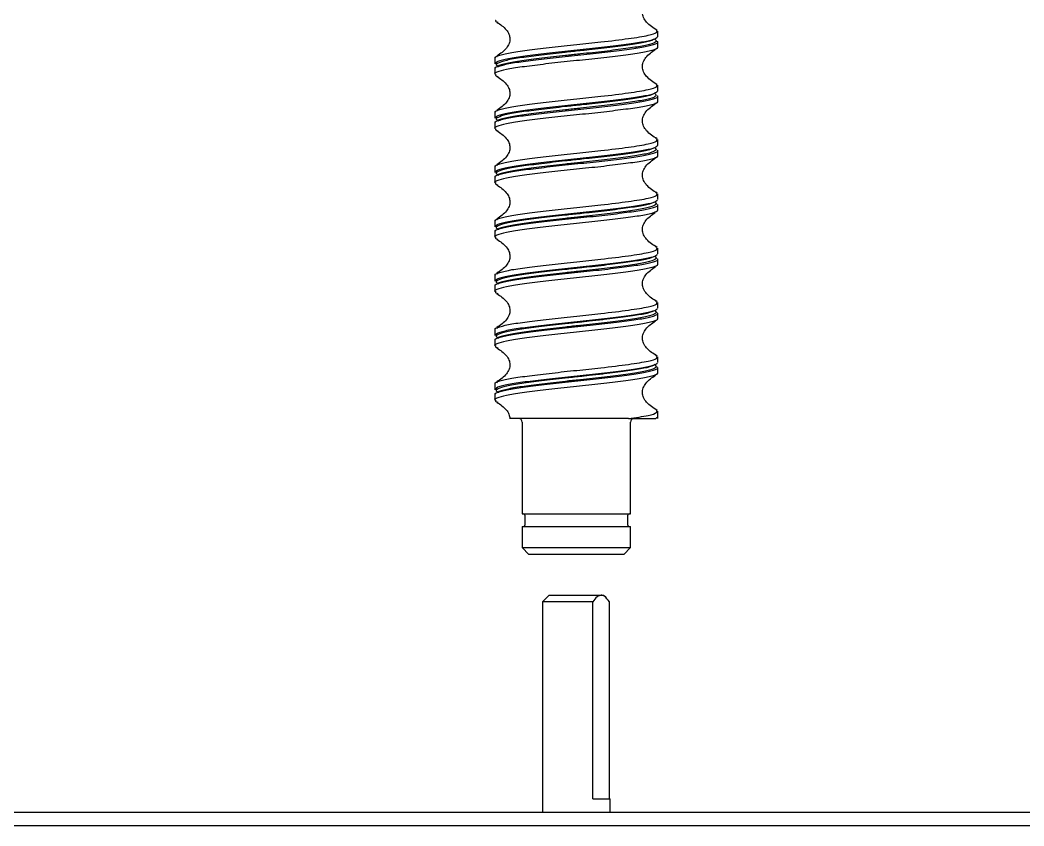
# Model space of a CAD drawing. Header units: millimetres. Extents: x -300 to 1184, y 5 to 1469.
# Drawn here: x 333.6 to 382.93, y 526.24 to 565.81 of the extents above; entities that cross this region are included whole.
import ezdxf

# ---------------------------------------------------------------- set-up
doc = ezdxf.new("R2010")
doc.units = ezdxf.units.MM

msp = doc.modelspace()

# ---------------------------------------------------------------- linework, layer by layer
at = {"color": 7, "linetype": 'Continuous', "lineweight": 25}
for p, q in [((364.804, 565.381), (364.864, 565.329)), ((364.937, 564.993), (364.937, 565.273)), ((362.24, 564.428), (361.569, 564.351)), ((364.837, 564.844), (364.83, 564.818)), ((364.937, 564.484), (364.937, 564.753)), ((356.937, 563.941), (356.937, 563.659)), ((357.04, 564.052), (357.018, 563.995)), ((356.937, 563.419), (356.937, 563.151)), ((364.804, 562.714), (364.864, 562.662)), ((364.937, 562.326), (364.937, 562.607)), ((364.837, 562.177), (364.83, 562.151)), ((364.937, 561.817), (364.937, 562.086)), ((362.24, 561.762), (361.569, 561.685)), ((356.937, 561.274), (356.937, 560.992)), ((357.04, 561.385), (357.018, 561.329)), ((356.937, 560.752), (356.937, 560.484)), ((364.804, 560.047), (364.864, 559.996)), ((364.937, 559.659), (364.937, 559.94)), ((364.837, 559.51), (364.83, 559.484)), ((362.24, 559.095), (361.569, 559.018)), ((364.937, 559.151), (364.937, 559.42)), ((356.937, 558.607), (356.937, 558.325)), ((357.04, 558.718), (357.018, 558.662)), ((356.937, 558.086), (356.937, 557.817)), ((364.804, 557.381), (364.864, 557.329)), ((364.937, 556.993), (364.937, 557.273)), ((364.837, 556.844), (364.83, 556.818)), ((364.937, 556.484), (364.937, 556.753)), ((357.04, 556.052), (357.018, 555.995)), ((362.24, 556.428), (361.569, 556.351)), ((356.937, 555.941), (356.937, 555.659)), ((356.937, 555.419), (356.937, 555.151)), ((364.804, 554.714), (364.864, 554.662)), ((364.937, 554.326), (364.937, 554.607)), ((364.837, 554.177), (364.83, 554.151)), ((364.937, 553.817), (364.937, 554.086)), ((362.24, 553.762), (361.569, 553.685)), ((356.937, 553.274), (356.937, 552.992)), ((357.04, 553.385), (357.018, 553.329)), ((356.937, 552.752), (356.937, 552.484)), ((364.804, 552.047), (364.864, 551.996)), ((364.937, 551.659), (364.937, 551.94)), ((362.24, 551.095), (361.569, 551.018)), ((364.837, 551.51), (364.83, 551.484)), ((364.937, 551.151), (364.937, 551.42)), ((356.937, 550.607), (356.937, 550.325)), ((357.04, 550.718), (357.018, 550.662)), ((356.937, 550.086), (356.937, 549.817)), ((364.804, 549.381), (364.864, 549.329)), ((364.937, 548.993), (364.937, 549.273)), ((364.837, 548.844), (364.83, 548.818)), ((364.937, 548.484), (364.937, 548.753)), ((362.24, 548.429), (361.569, 548.351)), ((356.937, 547.941), (356.937, 547.659)), ((357.04, 548.052), (357.018, 547.995)), ((356.937, 547.419), (356.937, 547.151)), ((364.804, 546.714), (364.864, 546.662)), ((363.492, 546.236), (364.847, 546.236)), ((364.887, 546.285), (364.847, 546.236)), ((364.883, 546.28), (364.93, 546.303)), ((364.937, 546.236), (364.937, 546.607)), ((358.27, 546.069), (358.27, 541.569)), ((363.603, 541.569), (363.603, 546.069)), ((358.27, 541.569), (363.603, 541.569)), ((358.403, 541.502), (358.403, 541.002)), ((363.47, 541.002), (363.47, 541.502)), ((358.27, 540.936), (358.27, 539.902)), ((358.27, 540.936), (363.603, 540.936)), ((363.603, 539.902), (363.603, 540.936)), ((358.27, 539.902), (358.603, 539.569)), ((358.27, 539.902), (363.603, 539.902)), ((363.27, 539.569), (363.603, 539.902)), ((363.27, 539.569), (358.603, 539.569)), ((359.603, 537.569), (359.27, 537.236)), ((359.603, 537.569), (362.151, 537.569)), ((362.151, 537.569), (362.27, 537.569)), ((362.411, 537.428), (362.27, 537.569)), ((359.27, 537.236), (359.27, 526.902)), ((361.738, 537.236), (359.27, 537.236)), ((361.738, 527.569), (361.738, 537.236)), ((362.564, 527.569), (362.564, 537.236)), ((361.738, 527.569), (362.603, 527.569)), ((362.603, 526.902), (362.603, 527.569)), ((429.39, 526.902), (292.724, 526.902)), ((499.057, 526.236), (223.057, 526.236))]:
    msp.add_line(p, q, dxfattribs=at)
for centre, radius, start, end in [((358.103, 546.069), 0.167, 0, 90), ((363.77, 546.069), 0.167, 90, 180), ((358.337, 541.502), 0.0667, 0, 90), ((363.537, 541.502), 0.0667, 90, 180), ((358.337, 541.002), 0.0667, 270, 0), ((363.537, 541.002), 0.0667, 180, 270)]:
    msp.add_arc(centre, radius, start, end, dxfattribs=at)
for points, knots in [([(364.906, 565.31), (364.717, 565.428), (364.45, 565.595), (364.231, 565.925), (364.169, 566.173), (364.213, 566.422), (364.406, 566.751), (364.654, 566.918), (364.829, 567.036)], [0, 0, 0, 0, 0.2783506, 0.3942752, 0.4999728, 0.6056679, 0.7215927, 1, 1, 1, 1]), ([(356.991, 565.803), (356.981, 565.798), (356.928, 565.767), (357.009, 565.735), (357.076, 565.709)], [0, 0, 0, 0, 0.172985, 1, 1, 1, 1]), ([(357.034, 565.708), (357.201, 565.597), (357.439, 565.439), (357.635, 565.128), (357.688, 564.89), (357.643, 564.65), (357.45, 564.326), (357.205, 564.162), (357.032, 564.047)], [0, 0, 0, 0, 0.273011, 0.389183, 0.496395, 0.603602, 0.720287, 1, 1, 1, 1]), ([(356.959, 563.941), (356.952, 563.947), (356.894, 563.996), (357.142, 564.085), (357.708, 564.222), (358.612, 564.345), (359.721, 564.478), (360.946, 564.61), (362.272, 564.744), (363.561, 564.906), (364.48, 565.05), (364.927, 565.189), (364.907, 565.264), (364.899, 565.297)], [0, 0, 0, 0, 0.013652, 0.108666, 0.205466, 0.300109, 0.396402, 0.49258, 0.5873, 0.707927, 0.829084, 0.925888, 1, 1, 1, 1]), ([(364.902, 564.969), (364.892, 564.947), (364.863, 564.885), (364.489, 564.776), (363.777, 564.656), (362.768, 564.523), (361.591, 564.391), (360.35, 564.267), (359.17, 564.13), (358.146, 564.006), (357.396, 563.875), (356.975, 563.756), (356.977, 563.686), (356.977, 563.659)], [0, 0, 0, 0, 0.0507527, 0.1417399, 0.2397321, 0.339504, 0.4390612, 0.5371977, 0.6374673, 0.7356933, 0.835134, 0.9349956, 1, 1, 1, 1]), ([(364.806, 564.89), (364.704, 564.839), (364.511, 564.744), (363.725, 564.616), (362.744, 564.483), (361.81, 564.376), (361.243, 564.316), (361.079, 564.299)], [0, 0, 0, 0, 0.248224, 0.46621, 0.688159, 0.90963, 1, 1, 1, 1]), ([(364.902, 564.484), (364.912, 564.473), (364.964, 564.42), (364.684, 564.319), (364.072, 564.188), (363.138, 564.064), (362.013, 563.927), (360.78, 563.803), (359.564, 563.671), (358.479, 563.537), (357.608, 563.415), (357.094, 563.277), (356.876, 563.195), (356.938, 563.151), (356.938, 563.151)], [0, 0, 0, 0, 0.024544, 0.122637, 0.220352, 0.316835, 0.415344, 0.511772, 0.609561, 0.707597, 0.803858, 0.902335, 0.999085, 1, 1, 1, 1]), ([(356.965, 563.419), (356.956, 563.427), (356.9, 563.478), (357.159, 563.569), (357.742, 563.706), (358.658, 563.829), (359.774, 563.962), (361.001, 564.095), (362.225, 564.218), (363.32, 564.355), (364.212, 564.479), (364.748, 564.61), (365.004, 564.704), (364.926, 564.75), (364.921, 564.753)], [0, 0, 0, 0, 0.0182477, 0.1149299, 0.2134275, 0.3097322, 0.4077166, 0.5055834, 0.6019673, 0.700482, 0.7970363, 0.8946829, 0.9928363, 1, 1, 1, 1]), ([(364.816, 564.851), (364.82, 564.848), (364.904, 564.804), (364.847, 564.718), (364.466, 564.581), (363.737, 564.458), (362.755, 564.325), (361.602, 564.193), (360.384, 564.069), (359.226, 563.932), (358.214, 563.808), (357.484, 563.676), (357.098, 563.575), (357.083, 563.523), (357.08, 563.513)], [0, 0, 0, 0, 0.005496, 0.101862, 0.199973, 0.295879, 0.393531, 0.49097, 0.587019, 0.685158, 0.781294, 0.87862, 0.976358, 1, 1, 1, 1]), ([(364.888, 564.43), (364.891, 564.427), (364.908, 564.409), (364.847, 564.39), (364.797, 564.374)], [0, 0, 0, 0, 0.1675637, 1, 1, 1, 1]), ([(361.118, 564.303), (360.873, 564.278), (360.223, 564.21), (359.209, 564.09), (358.208, 563.966), (357.454, 563.834), (357.052, 563.7), (356.945, 563.607), (357.091, 563.549), (357.126, 563.536)], [0, 0, 0, 0, 0.103485, 0.274339, 0.441707, 0.611147, 0.781304, 0.94819, 1, 1, 1, 1]), ([(361.099, 564.142), (360.865, 564.117), (360.226, 564.05), (359.222, 563.932), (358.209, 563.808), (357.476, 563.676), (357.086, 563.574), (357.073, 563.519), (357.07, 563.507)], [0, 0, 0, 0, 0.119372, 0.32656, 0.529523, 0.734999, 0.941339, 1, 1, 1, 1]), ([(364.906, 562.643), (364.717, 562.761), (364.45, 562.928), (364.231, 563.258), (364.169, 563.507), (364.213, 563.755), (364.406, 564.085), (364.654, 564.252), (364.829, 564.369)], [0, 0, 0, 0, 0.2783506, 0.3942752, 0.4999728, 0.6056679, 0.7215927, 1, 1, 1, 1]), ([(357.034, 563.594), (357.028, 563.588), (357.012, 563.572), (357.065, 563.555), (357.098, 563.544)], [0, 0, 0, 0, 0.368276, 1, 1, 1, 1]), ([(356.991, 563.137), (356.981, 563.131), (356.928, 563.1), (357.009, 563.068), (357.076, 563.042)], [0, 0, 0, 0, 0.172985, 1, 1, 1, 1]), ([(357.034, 563.042), (357.201, 562.931), (357.439, 562.773), (357.635, 562.461), (357.688, 562.224), (357.643, 561.983), (357.45, 561.659), (357.205, 561.496), (357.032, 561.38)], [0, 0, 0, 0, 0.273015, 0.389187, 0.496399, 0.603606, 0.720291, 1, 1, 1, 1]), ([(356.959, 561.274), (356.952, 561.28), (356.894, 561.33), (357.142, 561.418), (357.708, 561.555), (358.612, 561.678), (359.721, 561.811), (360.946, 561.944), (362.272, 562.078), (363.561, 562.239), (364.48, 562.384), (364.927, 562.523), (364.907, 562.598), (364.899, 562.63)], [0, 0, 0, 0, 0.013652, 0.108666, 0.205466, 0.300109, 0.396402, 0.49258, 0.5873, 0.707927, 0.829084, 0.925888, 1, 1, 1, 1]), ([(356.965, 560.752), (356.956, 560.761), (356.9, 560.812), (357.159, 560.902), (357.742, 561.039), (358.658, 561.162), (359.774, 561.295), (361.001, 561.428), (362.225, 561.551), (363.32, 561.688), (364.212, 561.813), (364.748, 561.944), (365.004, 562.037), (364.926, 562.083), (364.921, 562.086)], [0, 0, 0, 0, 0.018248, 0.11493, 0.213427, 0.309732, 0.407717, 0.505583, 0.601967, 0.700482, 0.797036, 0.894683, 0.992837, 1, 1, 1, 1]), ([(364.902, 562.302), (364.892, 562.28), (364.863, 562.219), (364.489, 562.109), (363.777, 561.99), (362.768, 561.856), (361.591, 561.724), (360.35, 561.601), (359.17, 561.464), (358.146, 561.339), (357.396, 561.208), (356.975, 561.089), (356.977, 561.02), (356.977, 560.992)], [0, 0, 0, 0, 0.0507525, 0.14174, 0.239732, 0.339504, 0.439061, 0.5371977, 0.6374673, 0.7356931, 0.835134, 0.9349956, 1, 1, 1, 1]), ([(364.829, 562.177), (364.844, 562.135), (364.874, 562.051), (364.458, 561.914), (363.739, 561.791), (362.754, 561.658), (361.602, 561.526), (360.384, 561.402), (359.226, 561.265), (358.214, 561.141), (357.484, 561.01), (357.098, 560.909), (357.083, 560.856), (357.08, 560.846)], [0, 0, 0, 0, 0.096899, 0.195552, 0.291988, 0.390179, 0.488157, 0.584736, 0.683418, 0.780085, 0.877949, 0.976227, 1, 1, 1, 1]), ([(364.83, 562.232), (364.723, 562.178), (364.526, 562.08), (363.725, 561.949), (362.744, 561.816), (361.81, 561.709), (361.243, 561.65), (361.079, 561.632)], [0, 0, 0, 0, 0.259239, 0.474031, 0.692728, 0.910954, 1, 1, 1, 1]), ([(364.902, 561.817), (364.912, 561.807), (364.964, 561.754), (364.684, 561.653), (364.072, 561.521), (363.138, 561.397), (362.013, 561.26), (360.78, 561.136), (359.564, 561.004), (358.479, 560.871), (357.608, 560.748), (357.094, 560.611), (356.876, 560.527), (356.938, 560.484), (356.938, 560.484)], [0, 0, 0, 0, 0.024544, 0.122637, 0.220352, 0.316835, 0.415345, 0.511772, 0.609561, 0.707597, 0.803858, 0.902335, 0.999085, 1, 1, 1, 1]), ([(361.118, 561.637), (360.873, 561.611), (360.223, 561.543), (359.209, 561.423), (358.208, 561.299), (357.454, 561.168), (357.052, 561.033), (356.945, 560.94), (357.091, 560.883), (357.126, 560.869)], [0, 0, 0, 0, 0.103485, 0.274339, 0.441707, 0.611147, 0.781304, 0.94819, 1, 1, 1, 1]), ([(361.099, 561.475), (360.865, 561.451), (360.226, 561.384), (359.222, 561.265), (358.209, 561.141), (357.476, 561.01), (357.086, 560.907), (357.073, 560.853), (357.07, 560.841)], [0, 0, 0, 0, 0.119372, 0.32656, 0.529524, 0.734998, 0.941339, 1, 1, 1, 1]), ([(364.906, 559.977), (364.717, 560.095), (364.45, 560.262), (364.231, 560.591), (364.169, 560.84), (364.213, 561.089), (364.406, 561.418), (364.654, 561.585), (364.829, 561.703)], [0, 0, 0, 0, 0.278355, 0.394273, 0.499971, 0.605666, 0.721598, 1, 1, 1, 1]), ([(364.888, 561.763), (364.891, 561.76), (364.908, 561.742), (364.847, 561.723), (364.797, 561.708)], [0, 0, 0, 0, 0.16756, 1, 1, 1, 1]), ([(357.034, 560.927), (357.028, 560.921), (357.012, 560.905), (357.065, 560.888), (357.098, 560.877)], [0, 0, 0, 0, 0.368276, 1, 1, 1, 1]), ([(356.991, 560.47), (356.981, 560.464), (356.928, 560.433), (357.009, 560.402), (357.076, 560.375)], [0, 0, 0, 0, 0.172985, 1, 1, 1, 1]), ([(356.959, 558.607), (356.952, 558.614), (356.894, 558.663), (357.142, 558.751), (357.708, 558.888), (358.612, 559.011), (359.721, 559.145), (360.946, 559.277), (362.272, 559.411), (363.561, 559.573), (364.48, 559.717), (364.927, 559.856), (364.907, 559.931), (364.899, 559.964)], [0, 0, 0, 0, 0.013651, 0.108666, 0.205466, 0.300109, 0.396402, 0.49258, 0.5873, 0.707927, 0.829084, 0.925888, 1, 1, 1, 1]), ([(357.034, 560.375), (357.201, 560.264), (357.439, 560.106), (357.635, 559.795), (357.688, 559.557), (357.643, 559.316), (357.45, 558.993), (357.205, 558.829), (357.032, 558.714)], [0, 0, 0, 0, 0.273014, 0.389182, 0.4964, 0.603606, 0.720291, 1, 1, 1, 1]), ([(364.902, 559.635), (364.892, 559.613), (364.863, 559.552), (364.489, 559.442), (363.777, 559.323), (362.768, 559.19), (361.591, 559.058), (360.35, 558.934), (359.17, 558.797), (358.146, 558.673), (357.396, 558.541), (356.975, 558.423), (356.977, 558.353), (356.977, 558.325)], [0, 0, 0, 0, 0.050753, 0.14174, 0.239732, 0.339504, 0.439061, 0.537198, 0.637467, 0.735693, 0.835134, 0.934996, 1, 1, 1, 1]), ([(364.816, 559.518), (364.82, 559.515), (364.904, 559.471), (364.847, 559.384), (364.466, 559.248), (363.737, 559.125), (362.755, 558.991), (361.602, 558.859), (360.384, 558.736), (359.226, 558.599), (358.214, 558.474), (357.484, 558.343), (357.098, 558.242), (357.083, 558.19), (357.08, 558.179)], [0, 0, 0, 0, 0.0054961, 0.1018622, 0.1999729, 0.295879, 0.3935305, 0.4909697, 0.5870186, 0.6851575, 0.7812934, 0.8786194, 0.9763578, 1, 1, 1, 1]), ([(364.806, 559.556), (364.704, 559.506), (364.511, 559.411), (363.725, 559.282), (362.744, 559.149), (361.81, 559.043), (361.243, 558.983), (361.079, 558.966)], [0, 0, 0, 0, 0.248225, 0.46621, 0.688159, 0.90963, 1, 1, 1, 1]), ([(364.902, 559.151), (364.912, 559.14), (364.964, 559.087), (364.684, 558.986), (364.072, 558.854), (363.138, 558.73), (362.013, 558.593), (360.78, 558.47), (359.564, 558.338), (358.479, 558.204), (357.608, 558.081), (357.094, 557.944), (356.876, 557.861), (356.938, 557.818), (356.938, 557.817)], [0, 0, 0, 0, 0.024544, 0.122637, 0.220352, 0.316835, 0.415345, 0.511772, 0.609561, 0.707597, 0.803858, 0.902335, 0.999085, 1, 1, 1, 1]), ([(356.965, 558.086), (356.956, 558.094), (356.9, 558.145), (357.159, 558.236), (357.742, 558.373), (358.658, 558.496), (359.774, 558.629), (361.001, 558.761), (362.225, 558.885), (363.32, 559.022), (364.212, 559.146), (364.748, 559.277), (365.004, 559.37), (364.926, 559.416), (364.921, 559.42)], [0, 0, 0, 0, 0.018248, 0.11493, 0.213428, 0.309732, 0.407717, 0.505583, 0.601967, 0.700482, 0.797036, 0.894683, 0.992836, 1, 1, 1, 1]), ([(361.118, 558.97), (360.873, 558.944), (360.223, 558.876), (359.209, 558.756), (358.208, 558.632), (357.454, 558.501), (357.052, 558.367), (356.945, 558.273), (357.091, 558.216), (357.126, 558.202)], [0, 0, 0, 0, 0.103485, 0.274339, 0.441707, 0.611147, 0.781304, 0.948189, 1, 1, 1, 1]), ([(364.906, 557.31), (364.717, 557.428), (364.45, 557.595), (364.231, 557.925), (364.169, 558.173), (364.213, 558.422), (364.406, 558.751), (364.654, 558.918), (364.829, 559.036)], [0, 0, 0, 0, 0.278352, 0.394277, 0.499976, 0.605664, 0.721596, 1, 1, 1, 1]), ([(364.888, 559.096), (364.891, 559.093), (364.908, 559.075), (364.847, 559.057), (364.797, 559.041)], [0, 0, 0, 0, 0.1675637, 1, 1, 1, 1]), ([(361.099, 558.808), (360.865, 558.784), (360.226, 558.717), (359.222, 558.599), (358.209, 558.474), (357.476, 558.343), (357.086, 558.24), (357.073, 558.186), (357.07, 558.174)], [0, 0, 0, 0, 0.119372, 0.32656, 0.529523, 0.734998, 0.941339, 1, 1, 1, 1]), ([(357.034, 558.261), (357.028, 558.255), (357.012, 558.239), (357.065, 558.222), (357.098, 558.211)], [0, 0, 0, 0, 0.368274, 1, 1, 1, 1]), ([(356.991, 557.803), (356.981, 557.798), (356.928, 557.767), (357.009, 557.735), (357.076, 557.709)], [0, 0, 0, 0, 0.172985, 1, 1, 1, 1]), ([(357.034, 557.708), (357.201, 557.597), (357.439, 557.439), (357.635, 557.128), (357.688, 556.89), (357.643, 556.65), (357.45, 556.326), (357.205, 556.162), (357.032, 556.047)], [0, 0, 0, 0, 0.273015, 0.389182, 0.496401, 0.603601, 0.720287, 1, 1, 1, 1]), ([(356.959, 555.941), (356.952, 555.947), (356.894, 555.996), (357.142, 556.085), (357.708, 556.222), (358.612, 556.345), (359.721, 556.478), (360.946, 556.61), (362.272, 556.744), (363.561, 556.906), (364.48, 557.05), (364.927, 557.189), (364.907, 557.264), (364.899, 557.297)], [0, 0, 0, 0, 0.013651, 0.108666, 0.205466, 0.300109, 0.396402, 0.49258, 0.5873, 0.707927, 0.829084, 0.925888, 1, 1, 1, 1]), ([(364.902, 556.484), (364.912, 556.473), (364.964, 556.42), (364.684, 556.319), (364.072, 556.188), (363.138, 556.064), (362.013, 555.927), (360.78, 555.803), (359.564, 555.671), (358.479, 555.537), (357.608, 555.415), (357.094, 555.278), (356.876, 555.194), (356.938, 555.151), (356.938, 555.151)], [0, 0, 0, 0, 0.024544, 0.122637, 0.220352, 0.316835, 0.415345, 0.511772, 0.609561, 0.707597, 0.803858, 0.902335, 0.999085, 1, 1, 1, 1]), ([(356.965, 555.419), (356.956, 555.427), (356.9, 555.478), (357.159, 555.569), (357.742, 555.706), (358.658, 555.829), (359.774, 555.962), (361.001, 556.095), (362.225, 556.218), (363.32, 556.355), (364.212, 556.479), (364.748, 556.61), (365.004, 556.704), (364.926, 556.75), (364.921, 556.753)], [0, 0, 0, 0, 0.018248, 0.11493, 0.213427, 0.309732, 0.407716, 0.505583, 0.601967, 0.700482, 0.797036, 0.894683, 0.992836, 1, 1, 1, 1]), ([(364.902, 556.969), (364.892, 556.947), (364.863, 556.885), (364.489, 556.775), (363.777, 556.656), (362.768, 556.523), (361.591, 556.391), (360.35, 556.267), (359.17, 556.13), (358.146, 556.006), (357.396, 555.875), (356.975, 555.756), (356.977, 555.686), (356.977, 555.659)], [0, 0, 0, 0, 0.050753, 0.14174, 0.239732, 0.339504, 0.439061, 0.537198, 0.637467, 0.735693, 0.835134, 0.934996, 1, 1, 1, 1]), ([(364.816, 556.851), (364.82, 556.848), (364.904, 556.804), (364.847, 556.718), (364.466, 556.581), (363.737, 556.458), (362.755, 556.325), (361.602, 556.193), (360.384, 556.069), (359.226, 555.932), (358.214, 555.808), (357.484, 555.676), (357.098, 555.575), (357.083, 555.523), (357.08, 555.513)], [0, 0, 0, 0, 0.005496, 0.101862, 0.199973, 0.295879, 0.393531, 0.49097, 0.587019, 0.685158, 0.781294, 0.87862, 0.976358, 1, 1, 1, 1]), ([(364.806, 556.89), (364.704, 556.839), (364.511, 556.744), (363.725, 556.616), (362.744, 556.483), (361.81, 556.376), (361.243, 556.316), (361.079, 556.299)], [0, 0, 0, 0, 0.248224, 0.46621, 0.688159, 0.90963, 1, 1, 1, 1]), ([(361.118, 556.303), (360.873, 556.278), (360.223, 556.21), (359.209, 556.09), (358.208, 555.966), (357.454, 555.834), (357.052, 555.7), (356.945, 555.607), (357.091, 555.549), (357.126, 555.536)], [0, 0, 0, 0, 0.103485, 0.274339, 0.441707, 0.611147, 0.781304, 0.94819, 1, 1, 1, 1]), ([(361.099, 556.142), (360.865, 556.117), (360.226, 556.05), (359.222, 555.932), (358.209, 555.808), (357.476, 555.676), (357.086, 555.574), (357.073, 555.519), (357.07, 555.507)], [0, 0, 0, 0, 0.119372, 0.32656, 0.529523, 0.734998, 0.941339, 1, 1, 1, 1]), ([(364.906, 554.643), (364.717, 554.761), (364.45, 554.928), (364.231, 555.258), (364.169, 555.507), (364.213, 555.755), (364.406, 556.085), (364.654, 556.252), (364.829, 556.369)], [0, 0, 0, 0, 0.2783506, 0.3942752, 0.4999728, 0.6056679, 0.7215927, 1, 1, 1, 1]), ([(364.888, 556.43), (364.891, 556.427), (364.908, 556.409), (364.847, 556.39), (364.797, 556.374)], [0, 0, 0, 0, 0.1675637, 1, 1, 1, 1]), ([(357.034, 555.594), (357.028, 555.588), (357.012, 555.572), (357.065, 555.555), (357.098, 555.544)], [0, 0, 0, 0, 0.368276, 1, 1, 1, 1]), ([(356.991, 555.137), (356.981, 555.131), (356.928, 555.1), (357.009, 555.068), (357.076, 555.042)], [0, 0, 0, 0, 0.172985, 1, 1, 1, 1]), ([(357.034, 555.042), (357.201, 554.931), (357.439, 554.773), (357.635, 554.461), (357.688, 554.224), (357.643, 553.983), (357.45, 553.659), (357.205, 553.496), (357.032, 553.38)], [0, 0, 0, 0, 0.273012, 0.389185, 0.496397, 0.603604, 0.72029, 1, 1, 1, 1]), ([(356.959, 553.274), (356.952, 553.28), (356.894, 553.33), (357.142, 553.418), (357.708, 553.555), (358.612, 553.678), (359.721, 553.811), (360.946, 553.944), (362.272, 554.078), (363.561, 554.239), (364.48, 554.384), (364.927, 554.523), (364.907, 554.598), (364.899, 554.63)], [0, 0, 0, 0, 0.013652, 0.108666, 0.205466, 0.300109, 0.396402, 0.49258, 0.5873, 0.707927, 0.829084, 0.925888, 1, 1, 1, 1]), ([(356.965, 552.752), (356.956, 552.761), (356.9, 552.812), (357.159, 552.902), (357.742, 553.039), (358.658, 553.162), (359.774, 553.295), (361.001, 553.428), (362.225, 553.551), (363.32, 553.688), (364.212, 553.813), (364.748, 553.944), (365.004, 554.037), (364.926, 554.083), (364.921, 554.086)], [0, 0, 0, 0, 0.0182477, 0.1149299, 0.2134275, 0.3097322, 0.4077166, 0.5055834, 0.6019673, 0.700482, 0.7970363, 0.8946829, 0.9928363, 1, 1, 1, 1]), ([(364.902, 554.302), (364.892, 554.28), (364.863, 554.219), (364.489, 554.109), (363.777, 553.99), (362.768, 553.856), (361.591, 553.724), (360.35, 553.601), (359.17, 553.464), (358.146, 553.339), (357.396, 553.208), (356.975, 553.089), (356.977, 553.02), (356.977, 552.992)], [0, 0, 0, 0, 0.0507527, 0.1417399, 0.2397321, 0.339504, 0.4390612, 0.5371977, 0.6374673, 0.7356931, 0.835134, 0.9349956, 1, 1, 1, 1]), ([(364.816, 554.184), (364.82, 554.182), (364.904, 554.137), (364.847, 554.051), (364.466, 553.914), (363.737, 553.791), (362.755, 553.658), (361.602, 553.526), (360.384, 553.402), (359.226, 553.265), (358.214, 553.141), (357.484, 553.01), (357.098, 552.909), (357.083, 552.856), (357.08, 552.846)], [0, 0, 0, 0, 0.005496, 0.101862, 0.199973, 0.295879, 0.393531, 0.49097, 0.587019, 0.685158, 0.781294, 0.87862, 0.976358, 1, 1, 1, 1]), ([(364.806, 554.223), (364.704, 554.172), (364.511, 554.077), (363.725, 553.949), (362.744, 553.816), (361.81, 553.709), (361.243, 553.65), (361.079, 553.632)], [0, 0, 0, 0, 0.248224, 0.46621, 0.688159, 0.90963, 1, 1, 1, 1]), ([(364.902, 553.817), (364.912, 553.807), (364.964, 553.754), (364.684, 553.653), (364.072, 553.521), (363.138, 553.397), (362.013, 553.26), (360.78, 553.136), (359.564, 553.004), (358.479, 552.871), (357.608, 552.748), (357.094, 552.611), (356.876, 552.528), (356.938, 552.484), (356.938, 552.484)], [0, 0, 0, 0, 0.024544, 0.122637, 0.220352, 0.316835, 0.415345, 0.511772, 0.609561, 0.707597, 0.803858, 0.902335, 0.999085, 1, 1, 1, 1]), ([(361.118, 553.637), (360.873, 553.611), (360.223, 553.543), (359.209, 553.423), (358.208, 553.299), (357.454, 553.168), (357.052, 553.033), (356.945, 552.94), (357.091, 552.883), (357.126, 552.869)], [0, 0, 0, 0, 0.103485, 0.274339, 0.441707, 0.611147, 0.781304, 0.94819, 1, 1, 1, 1]), ([(364.906, 551.977), (364.717, 552.095), (364.45, 552.262), (364.231, 552.591), (364.169, 552.84), (364.213, 553.089), (364.406, 553.418), (364.654, 553.585), (364.829, 553.703)], [0, 0, 0, 0, 0.278356, 0.394274, 0.499972, 0.605667, 0.721592, 1, 1, 1, 1]), ([(364.888, 553.763), (364.891, 553.76), (364.908, 553.742), (364.847, 553.723), (364.797, 553.708)], [0, 0, 0, 0, 0.167564, 1, 1, 1, 1]), ([(361.099, 553.475), (360.865, 553.451), (360.226, 553.384), (359.222, 553.265), (358.209, 553.141), (357.476, 553.01), (357.086, 552.907), (357.073, 552.853), (357.07, 552.841)], [0, 0, 0, 0, 0.119372, 0.32656, 0.529524, 0.734999, 0.941339, 1, 1, 1, 1]), ([(357.034, 552.927), (357.028, 552.921), (357.012, 552.905), (357.065, 552.888), (357.098, 552.877)], [0, 0, 0, 0, 0.368276, 1, 1, 1, 1]), ([(356.991, 552.47), (356.981, 552.464), (356.928, 552.433), (357.009, 552.402), (357.076, 552.375)], [0, 0, 0, 0, 0.172985, 1, 1, 1, 1]), ([(357.034, 552.375), (357.201, 552.264), (357.439, 552.106), (357.635, 551.795), (357.688, 551.557), (357.643, 551.316), (357.45, 550.993), (357.205, 550.829), (357.032, 550.714)], [0, 0, 0, 0, 0.273014, 0.389182, 0.4964, 0.603606, 0.720291, 1, 1, 1, 1]), ([(356.959, 550.607), (356.952, 550.614), (356.894, 550.663), (357.142, 550.751), (357.708, 550.888), (358.612, 551.011), (359.721, 551.145), (360.946, 551.277), (362.272, 551.411), (363.561, 551.573), (364.48, 551.717), (364.927, 551.856), (364.907, 551.931), (364.899, 551.964)], [0, 0, 0, 0, 0.013652, 0.108666, 0.205466, 0.300109, 0.396402, 0.49258, 0.5873, 0.707927, 0.829084, 0.925888, 1, 1, 1, 1]), ([(364.902, 551.635), (364.892, 551.613), (364.863, 551.552), (364.489, 551.442), (363.777, 551.323), (362.768, 551.19), (361.591, 551.058), (360.35, 550.934), (359.17, 550.797), (358.146, 550.673), (357.396, 550.541), (356.975, 550.423), (356.977, 550.353), (356.977, 550.325)], [0, 0, 0, 0, 0.0507525, 0.14174, 0.239732, 0.339504, 0.439061, 0.5371977, 0.6374673, 0.7356931, 0.835134, 0.9349956, 1, 1, 1, 1]), ([(364.806, 551.556), (364.704, 551.506), (364.511, 551.411), (363.725, 551.282), (362.744, 551.149), (361.81, 551.043), (361.243, 550.983), (361.079, 550.966)], [0, 0, 0, 0, 0.248225, 0.46621, 0.688159, 0.90963, 1, 1, 1, 1]), ([(364.902, 551.151), (364.912, 551.14), (364.964, 551.087), (364.684, 550.986), (364.072, 550.854), (363.138, 550.73), (362.013, 550.593), (360.78, 550.47), (359.564, 550.338), (358.479, 550.204), (357.608, 550.081), (357.094, 549.944), (356.876, 549.861), (356.938, 549.818), (356.938, 549.817)], [0, 0, 0, 0, 0.024544, 0.122637, 0.220352, 0.316835, 0.415345, 0.511772, 0.609561, 0.707597, 0.803858, 0.902335, 0.999085, 1, 1, 1, 1]), ([(356.965, 550.086), (356.956, 550.094), (356.9, 550.145), (357.159, 550.236), (357.742, 550.373), (358.658, 550.496), (359.774, 550.629), (361.001, 550.761), (362.225, 550.885), (363.32, 551.022), (364.212, 551.146), (364.748, 551.277), (365.004, 551.37), (364.926, 551.416), (364.921, 551.42)], [0, 0, 0, 0, 0.018248, 0.11493, 0.213428, 0.309732, 0.407717, 0.505583, 0.601967, 0.700482, 0.797036, 0.894683, 0.992836, 1, 1, 1, 1]), ([(364.816, 551.518), (364.82, 551.515), (364.904, 551.471), (364.847, 551.384), (364.466, 551.248), (363.737, 551.125), (362.755, 550.991), (361.602, 550.859), (360.384, 550.736), (359.226, 550.599), (358.214, 550.474), (357.484, 550.343), (357.098, 550.242), (357.083, 550.19), (357.08, 550.179)], [0, 0, 0, 0, 0.005496, 0.101862, 0.199973, 0.295879, 0.39353, 0.49097, 0.587019, 0.685157, 0.781294, 0.878619, 0.976358, 1, 1, 1, 1]), ([(364.888, 551.096), (364.891, 551.093), (364.908, 551.075), (364.847, 551.057), (364.797, 551.041)], [0, 0, 0, 0, 0.1675637, 1, 1, 1, 1]), ([(361.118, 550.97), (360.873, 550.944), (360.223, 550.876), (359.209, 550.756), (358.208, 550.632), (357.454, 550.501), (357.052, 550.367), (356.945, 550.273), (357.091, 550.216), (357.126, 550.202)], [0, 0, 0, 0, 0.103485, 0.274339, 0.441707, 0.611147, 0.781304, 0.94819, 1, 1, 1, 1]), ([(361.099, 550.808), (360.865, 550.784), (360.226, 550.717), (359.222, 550.599), (358.209, 550.474), (357.476, 550.343), (357.086, 550.24), (357.073, 550.186), (357.07, 550.174)], [0, 0, 0, 0, 0.119372, 0.32656, 0.529524, 0.734998, 0.941339, 1, 1, 1, 1]), ([(364.906, 549.31), (364.717, 549.428), (364.45, 549.595), (364.231, 549.925), (364.169, 550.173), (364.213, 550.422), (364.406, 550.751), (364.654, 550.918), (364.829, 551.036)], [0, 0, 0, 0, 0.278355, 0.394273, 0.499971, 0.605666, 0.721598, 1, 1, 1, 1]), ([(357.034, 550.261), (357.028, 550.255), (357.012, 550.239), (357.065, 550.222), (357.098, 550.211)], [0, 0, 0, 0, 0.368276, 1, 1, 1, 1]), ([(356.991, 549.803), (356.981, 549.798), (356.928, 549.767), (357.009, 549.735), (357.076, 549.709)], [0, 0, 0, 0, 0.172983, 1, 1, 1, 1]), ([(357.034, 549.708), (357.201, 549.597), (357.439, 549.439), (357.635, 549.128), (357.688, 548.89), (357.643, 548.65), (357.45, 548.326), (357.205, 548.162), (357.032, 548.047)], [0, 0, 0, 0, 0.273015, 0.389182, 0.4964, 0.6036, 0.720291, 1, 1, 1, 1]), ([(356.959, 547.941), (356.952, 547.947), (356.894, 547.996), (357.142, 548.085), (357.708, 548.222), (358.612, 548.345), (359.721, 548.478), (360.946, 548.61), (362.272, 548.744), (363.561, 548.906), (364.48, 549.05), (364.927, 549.189), (364.907, 549.264), (364.899, 549.297)], [0, 0, 0, 0, 0.013651, 0.108666, 0.205466, 0.300109, 0.396402, 0.49258, 0.5873, 0.707927, 0.829084, 0.925888, 1, 1, 1, 1]), ([(356.965, 547.419), (356.956, 547.427), (356.9, 547.478), (357.159, 547.569), (357.742, 547.706), (358.658, 547.829), (359.774, 547.962), (361.001, 548.095), (362.225, 548.218), (363.32, 548.355), (364.212, 548.479), (364.748, 548.61), (365.004, 548.704), (364.926, 548.75), (364.921, 548.753)], [0, 0, 0, 0, 0.018248, 0.11493, 0.213428, 0.309732, 0.407716, 0.505584, 0.601967, 0.700482, 0.797036, 0.894683, 0.992836, 1, 1, 1, 1]), ([(364.902, 548.969), (364.892, 548.947), (364.863, 548.885), (364.489, 548.776), (363.777, 548.656), (362.768, 548.523), (361.591, 548.391), (360.35, 548.267), (359.17, 548.13), (358.146, 548.006), (357.396, 547.875), (356.975, 547.756), (356.977, 547.686), (356.977, 547.659)], [0, 0, 0, 0, 0.050753, 0.14174, 0.239732, 0.339504, 0.439061, 0.537198, 0.637467, 0.735693, 0.835134, 0.934996, 1, 1, 1, 1]), ([(364.816, 548.851), (364.82, 548.848), (364.904, 548.804), (364.847, 548.718), (364.466, 548.581), (363.737, 548.458), (362.755, 548.325), (361.602, 548.193), (360.384, 548.069), (359.226, 547.932), (358.214, 547.808), (357.484, 547.676), (357.098, 547.575), (357.083, 547.523), (357.08, 547.513)], [0, 0, 0, 0, 0.005496, 0.101862, 0.199973, 0.295879, 0.39353, 0.49097, 0.587019, 0.685158, 0.781293, 0.878619, 0.976358, 1, 1, 1, 1]), ([(364.806, 548.89), (364.704, 548.839), (364.511, 548.744), (363.725, 548.616), (362.744, 548.483), (361.81, 548.376), (361.243, 548.316), (361.079, 548.299)], [0, 0, 0, 0, 0.248225, 0.46621, 0.688159, 0.90963, 1, 1, 1, 1]), ([(364.902, 548.484), (364.912, 548.473), (364.964, 548.42), (364.684, 548.319), (364.072, 548.188), (363.138, 548.064), (362.013, 547.927), (360.78, 547.803), (359.564, 547.671), (358.479, 547.537), (357.608, 547.415), (357.094, 547.278), (356.876, 547.194), (356.938, 547.151), (356.938, 547.151)], [0, 0, 0, 0, 0.024544, 0.122637, 0.220352, 0.316835, 0.415345, 0.511772, 0.609561, 0.707597, 0.803858, 0.902335, 0.999085, 1, 1, 1, 1]), ([(361.118, 548.303), (360.873, 548.278), (360.223, 548.21), (359.209, 548.09), (358.208, 547.966), (357.454, 547.834), (357.052, 547.7), (356.945, 547.607), (357.091, 547.549), (357.126, 547.536)], [0, 0, 0, 0, 0.103485, 0.274339, 0.441707, 0.611147, 0.781304, 0.948189, 1, 1, 1, 1]), ([(361.099, 548.142), (360.865, 548.117), (360.226, 548.05), (359.222, 547.932), (358.209, 547.808), (357.476, 547.676), (357.086, 547.574), (357.073, 547.519), (357.07, 547.507)], [0, 0, 0, 0, 0.119372, 0.32656, 0.529523, 0.734998, 0.941339, 1, 1, 1, 1]), ([(364.906, 546.643), (364.717, 546.761), (364.45, 546.928), (364.231, 547.258), (364.169, 547.507), (364.213, 547.755), (364.406, 548.085), (364.654, 548.252), (364.829, 548.369)], [0, 0, 0, 0, 0.2783506, 0.3942752, 0.4999728, 0.6056679, 0.7215927, 1, 1, 1, 1]), ([(364.888, 548.43), (364.891, 548.427), (364.908, 548.409), (364.847, 548.39), (364.797, 548.374)], [0, 0, 0, 0, 0.1675637, 1, 1, 1, 1]), ([(356.991, 547.137), (356.981, 547.131), (356.928, 547.1), (357.009, 547.068), (357.076, 547.042)], [0, 0, 0, 0, 0.172985, 1, 1, 1, 1]), ([(357.034, 547.594), (357.028, 547.588), (357.012, 547.572), (357.065, 547.555), (357.098, 547.544)], [0, 0, 0, 0, 0.368276, 1, 1, 1, 1]), ([(357.034, 547.042), (357.2, 546.931), (357.435, 546.773), (357.638, 546.463), (357.661, 546.305), (357.671, 546.23)], [0, 0, 0, 0, 0.553283, 0.788704, 1, 1, 1, 1]), ([(363.492, 546.236), (363.85, 546.289), (364.494, 546.384), (364.925, 546.523), (364.907, 546.598), (364.899, 546.63)], [0, 0, 0, 0, 0.414817, 0.746255, 1, 1, 1, 1]), ([(363.24, 546.236), (362.781, 546.236), (361.864, 546.236), (360.416, 546.236), (359.166, 546.236), (358.255, 546.236), (357.736, 546.236), (357.719, 546.236), (357.712, 546.236)], [0, 0, 0, 0, 0.1888622, 0.3780659, 0.553082, 0.7210819, 0.8822117, 1, 1, 1, 1]), ([(363.492, 546.236), (363.449, 546.236), (363.368, 546.236), (363.28, 546.236), (363.24, 546.236)], [0, 0, 0, 0, 0.534927, 1, 1, 1, 1]), ([(362.151, 537.569), (362.084, 537.551), (361.937, 537.511), (361.808, 537.333), (361.738, 537.236)], [0, 0, 0, 0, 0.4556704, 1, 1, 1, 1]), ([(362.564, 537.236), (362.483, 537.347), (362.353, 537.524), (362.206, 537.557), (362.151, 537.569)], [0, 0, 0, 0, 0.626075, 1, 1, 1, 1])]:
    msp.add_open_spline(points, degree=3, knots=knots, dxfattribs=at)

doc.saveas('drawing.dxf')
